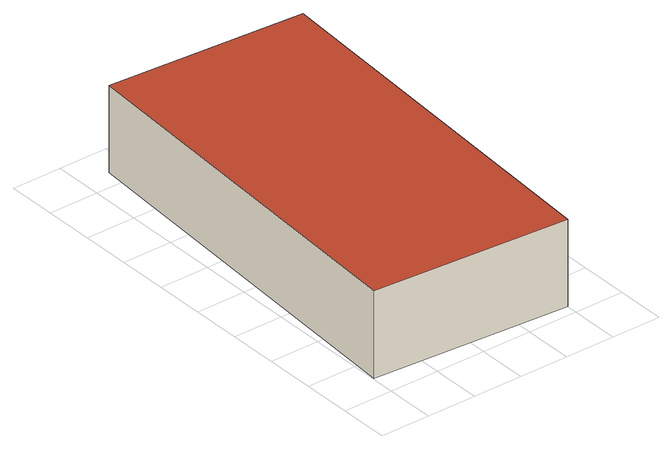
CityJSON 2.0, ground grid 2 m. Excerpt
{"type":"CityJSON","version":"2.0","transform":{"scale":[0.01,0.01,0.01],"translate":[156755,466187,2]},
"CityObjects":{
"building1":{"type":"Building","attributes":{"b3_dak_type":"horizontal","b3_extrusie":"standard","b3_h_dak_50p":6.03,"b3_h_dak_70p":6.05,"b3_h_dak_max":6.14,"b3_h_dak_min":5.96,"b3_h_maaiveld":2.55,"b3_is_glas_dak":false,"b3_kas_warenhuis":false,"b3_kwaliteitsindicator":true,"b3_mutatie_ahn3_ahn4":false,"b3_mutatie_ahn4_ahn5":false,"b3_n_nok":0,"b3_n_vlakken":1,"b3_opp_buitenmuur":165.16,"b3_opp_dak_plat":125.95,"b3_opp_dak_schuin":0,"b3_opp_grond":125.95,"b3_opp_scheidingsmuur":0,"b3_rmse_lod12":0.0738,"b3_rmse_lod13":0.0738,"b3_rmse_lod22":0.066,"b3_t_run":79,"b3_val3dity_lod12":"[]","b3_val3dity_lod13":"[]","b3_val3dity_lod22":"[]","b3_volume_lod12":440.71,"b3_volume_lod13":440.71,"b3_volume_lod22":437.59,"geconstateerd":false,"oorspronkelijkbouwjaar":1988,"status":"Pand in gebruik"},"children":["building1-1"]},
"building1-1":{"type":"BuildingPart","parents":["building1"],"geometry":[{"type":"Solid","lod":"2.2","boundaries":[[[[0,1,2,3]],[[4,5,6,7]],[[7,6,1,0]],[[6,5,2,1]],[[5,4,3,2]],[[4,7,0,3]]]],"semantics":{"surfaces":[{"type":"GroundSurface"},{"type":"RoofSurface"},{"type":"WallSurface"}],"values":[[0,1,2,2,2,2]]}}]}
},
"vertices":[
[6,101,55],[115,1677,55],[911,1621,55],[801,45,55],[801,45,405],[911,1621,405],[115,1677,405],[6,101,405]
]}
